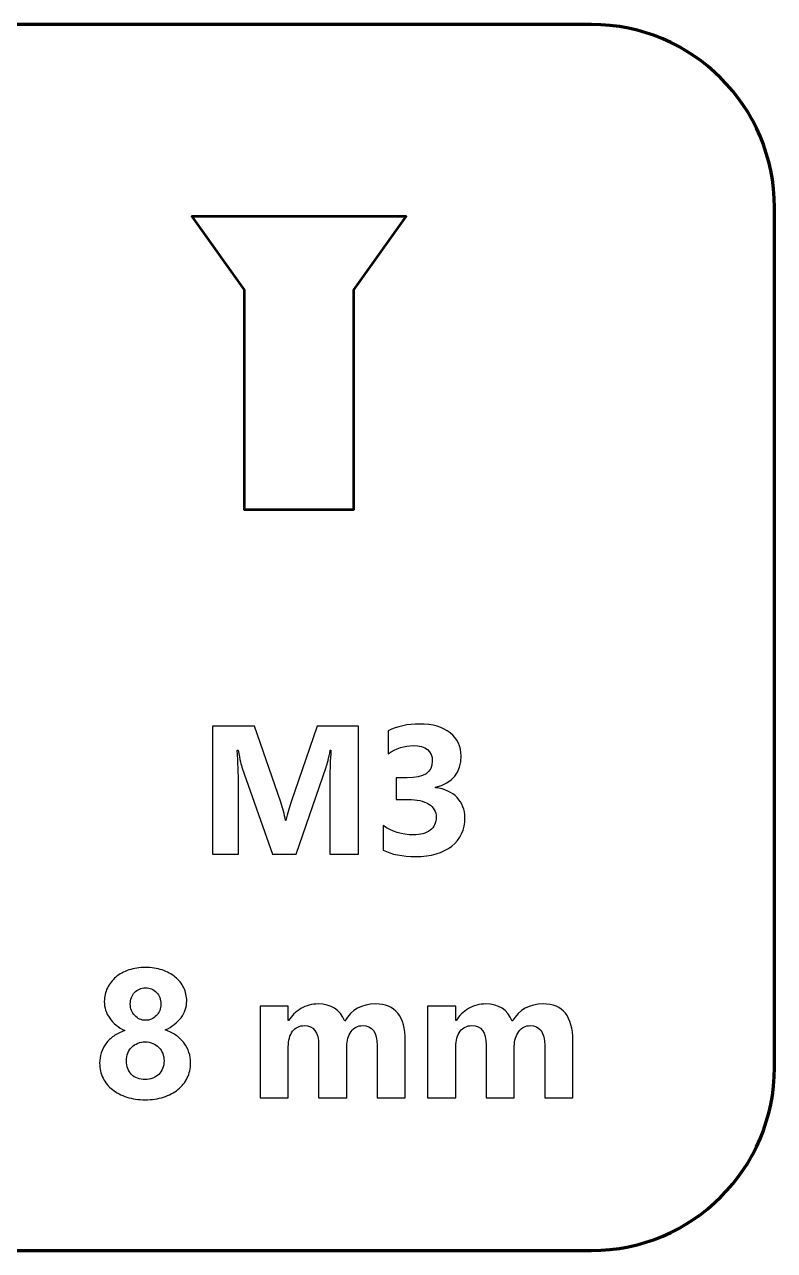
# Model space of a CAD drawing. Header units: centimetres. Extents: x -8 to 8, y -13.2 to 10.
# Drawn here: x -3.75 to -1.7, y 0.2 to 3.55 of the extents above; entities that cross this region are included whole.
import ezdxf

# ---------------------------------------------------------------- set-up
doc = ezdxf.new("R2010")
doc.units = ezdxf.units.CM
doc.header["$MEASUREMENT"] = 0
doc.layers.add('Layer 1', color=7, linetype='Continuous')

msp = doc.modelspace()

# ---------------------------------------------------------------- linework, layer by layer
at = {"layer": 'Layer 1', "lineweight": 100}
msp.add_open_spline([(-5.8, 0.7), (-5.8, 0.7), (-5.8, 3.05), (-5.8, 3.05), (-5.8, 3.05), (-5.8, 3.32614), (-5.57614, 3.55), (-5.3, 3.55), (-5.3, 3.55), (-5.3, 3.55), (-2.2, 3.55), (-2.2, 3.55), (-2.2, 3.55), (-1.92386, 3.55), (-1.7, 3.32614), (-1.7, 3.05), (-1.7, 3.05), (-1.7, 3.05), (-1.7, 0.7), (-1.7, 0.7), (-1.7, 0.7), (-1.7, 0.42386), (-1.92386, 0.2), (-2.2, 0.2), (-2.2, 0.2), (-2.2, 0.2), (-5.3, 0.2), (-5.3, 0.2), (-5.3, 0.2), (-5.57614, 0.2), (-5.8, 0.42386), (-5.8, 0.7)], degree=3, knots=[0, 0, 0, 0, 0.1111111, 0.1111111, 0.1111111, 0.1111111, 0.2222222, 0.2222222, 0.2222222, 0.2222222, 0.3333333, 0.3333333, 0.3333333, 0.3333333, 0.4444444, 0.4444444, 0.4444444, 0.4444444, 0.5555556, 0.5555556, 0.5555556, 0.5555556, 0.6666667, 0.6666667, 0.6666667, 0.6666667, 0.7777778, 0.7777778, 0.7777778, 0.7777778, 1, 1, 1, 1], dxfattribs=at)
at = {"layer": 'Layer 1', "lineweight": 53}
msp.add_open_spline([(-3.15, 3.025), (-3.15, 3.025), (-2.85, 3.025), (-2.85, 3.025), (-2.85, 3.025), (-2.85, 3.025), (-2.707, 3.025), (-2.707, 3.025), (-2.707, 3.025), (-2.707, 3.025), (-2.85, 2.825), (-2.85, 2.825), (-2.85, 2.825), (-2.85, 2.825), (-2.85, 2.225), (-2.85, 2.225), (-2.85, 2.225), (-2.85, 2.225), (-3.15, 2.225), (-3.15, 2.225), (-3.15, 2.225), (-3.15, 2.225), (-3.15, 2.825), (-3.15, 2.825), (-3.15, 2.825), (-3.15, 2.825), (-3.293, 3.025), (-3.293, 3.025), (-3.293, 3.025), (-3.293, 3.025), (-3.15, 3.025), (-3.15, 3.025)], degree=3, knots=[0, 0, 0, 0, 0.1111111, 0.1111111, 0.1111111, 0.1111111, 0.2222222, 0.2222222, 0.2222222, 0.2222222, 0.3333333, 0.3333333, 0.3333333, 0.3333333, 0.4444444, 0.4444444, 0.4444444, 0.4444444, 0.5555556, 0.5555556, 0.5555556, 0.5555556, 0.6666667, 0.6666667, 0.6666667, 0.6666667, 0.7777778, 0.7777778, 0.7777778, 0.7777778, 1, 1, 1, 1], dxfattribs=at)
at = {"layer": 'Layer 1'}
for points, knots in [([(-2.83741, 1.28258), (-2.83741, 1.28258), (-2.91533, 1.28258), (-2.91533, 1.28258), (-2.91533, 1.28258), (-2.91533, 1.28258), (-2.91533, 1.49208), (-2.91533, 1.49208), (-2.91533, 1.49208), (-2.91533, 1.51466), (-2.91433, 1.53966), (-2.91241, 1.567), (-2.91241, 1.567), (-2.91241, 1.567), (-2.91433, 1.567), (-2.91433, 1.567), (-2.91433, 1.567), (-2.91841, 1.5455), (-2.92208, 1.53008), (-2.92533, 1.52058), (-2.92533, 1.52058), (-2.92533, 1.52058), (-3.00733, 1.28258), (-3.00733, 1.28258), (-3.00733, 1.28258), (-3.00733, 1.28258), (-3.07183, 1.28258), (-3.07183, 1.28258), (-3.07183, 1.28258), (-3.07183, 1.28258), (-3.15533, 1.51816), (-3.15533, 1.51816), (-3.15533, 1.51816), (-3.15758, 1.5245), (-3.16124, 1.54083), (-3.16633, 1.567), (-3.16633, 1.567), (-3.16633, 1.567), (-3.16849, 1.567), (-3.16849, 1.567), (-3.16849, 1.567), (-3.16641, 1.5325), (-3.16533, 1.50225), (-3.16533, 1.47616), (-3.16533, 1.47616), (-3.16533, 1.47616), (-3.16533, 1.28258), (-3.16533, 1.28258), (-3.16533, 1.28258), (-3.16533, 1.28258), (-3.23641, 1.28258), (-3.23641, 1.28258), (-3.23641, 1.28258), (-3.23641, 1.28258), (-3.23641, 1.63266), (-3.23641, 1.63266), (-3.23641, 1.63266), (-3.23641, 1.63266), (-3.12091, 1.63266), (-3.12091, 1.63266), (-3.12091, 1.63266), (-3.12091, 1.63266), (-3.04933, 1.42516), (-3.04933, 1.42516), (-3.04933, 1.42516), (-3.04366, 1.40858), (-3.03949, 1.39191), (-3.03691, 1.37508), (-3.03691, 1.37508), (-3.03691, 1.37508), (-3.03541, 1.37508), (-3.03541, 1.37508), (-3.03541, 1.37508), (-3.03108, 1.3945), (-3.02641, 1.41133), (-3.02149, 1.42566), (-3.02149, 1.42566), (-3.02149, 1.42566), (-2.94999, 1.63266), (-2.94999, 1.63266), (-2.94999, 1.63266), (-2.94999, 1.63266), (-2.83741, 1.63266), (-2.83741, 1.63266), (-2.83741, 1.63266), (-2.83741, 1.63266), (-2.83741, 1.28258), (-2.83741, 1.28258)], [0, 0, 0, 0, 0.0434783, 0.0434783, 0.0434783, 0.0434783, 0.0869565, 0.0869565, 0.0869565, 0.0869565, 0.1304348, 0.1304348, 0.1304348, 0.1304348, 0.173913, 0.173913, 0.173913, 0.173913, 0.2173913, 0.2173913, 0.2173913, 0.2173913, 0.2608696, 0.2608696, 0.2608696, 0.2608696, 0.3043478, 0.3043478, 0.3043478, 0.3043478, 0.3478261, 0.3478261, 0.3478261, 0.3478261, 0.3913043, 0.3913043, 0.3913043, 0.3913043, 0.4347826, 0.4347826, 0.4347826, 0.4347826, 0.4782609, 0.4782609, 0.4782609, 0.4782609, 0.5217391, 0.5217391, 0.5217391, 0.5217391, 0.5652174, 0.5652174, 0.5652174, 0.5652174, 0.6086957, 0.6086957, 0.6086957, 0.6086957, 0.6521739, 0.6521739, 0.6521739, 0.6521739, 0.6956522, 0.6956522, 0.6956522, 0.6956522, 0.7391304, 0.7391304, 0.7391304, 0.7391304, 0.7826087, 0.7826087, 0.7826087, 0.7826087, 0.826087, 0.826087, 0.826087, 0.826087, 0.8695652, 0.8695652, 0.8695652, 0.8695652, 0.9130435, 0.9130435, 0.9130435, 0.9130435, 1, 1, 1, 1]), ([(-2.76933, 1.29408), (-2.76933, 1.29408), (-2.76933, 1.36116), (-2.76933, 1.36116), (-2.76933, 1.36116), (-2.74591, 1.34408), (-2.71858, 1.33558), (-2.68733, 1.33558), (-2.68733, 1.33558), (-2.66758, 1.33558), (-2.65224, 1.33983), (-2.64133, 1.34825), (-2.64133, 1.34825), (-2.63033, 1.35675), (-2.62483, 1.3685), (-2.62483, 1.38366), (-2.62483, 1.38366), (-2.62483, 1.39925), (-2.63158, 1.41133), (-2.64516, 1.41983), (-2.64516, 1.41983), (-2.65883, 1.42825), (-2.67749, 1.4325), (-2.70124, 1.4325), (-2.70124, 1.4325), (-2.70124, 1.4325), (-2.73366, 1.4325), (-2.73366, 1.4325), (-2.73366, 1.4325), (-2.73366, 1.4325), (-2.73366, 1.49158), (-2.73366, 1.49158), (-2.73366, 1.49158), (-2.73366, 1.49158), (-2.70366, 1.49158), (-2.70366, 1.49158), (-2.70366, 1.49158), (-2.65808, 1.49158), (-2.63533, 1.50666), (-2.63533, 1.537), (-2.63533, 1.537), (-2.63533, 1.5655), (-2.65283, 1.57966), (-2.68783, 1.57966), (-2.68783, 1.57966), (-2.71124, 1.57966), (-2.73399, 1.57216), (-2.75616, 1.557), (-2.75616, 1.557), (-2.75616, 1.557), (-2.75616, 1.62), (-2.75616, 1.62), (-2.75616, 1.62), (-2.73158, 1.63233), (-2.70291, 1.63858), (-2.67024, 1.63858), (-2.67024, 1.63858), (-2.63441, 1.63858), (-2.60658, 1.6305), (-2.58658, 1.61433), (-2.58658, 1.61433), (-2.56666, 1.59825), (-2.55666, 1.57733), (-2.55666, 1.55166), (-2.55666, 1.55166), (-2.55666, 1.50591), (-2.57991, 1.47725), (-2.62624, 1.46566), (-2.62624, 1.46566), (-2.62624, 1.46566), (-2.62624, 1.4645), (-2.62624, 1.4645), (-2.62624, 1.4645), (-2.60158, 1.46141), (-2.58199, 1.45241), (-2.56766, 1.4375), (-2.56766, 1.4375), (-2.55333, 1.42258), (-2.54616, 1.40433), (-2.54616, 1.38266), (-2.54616, 1.38266), (-2.54616, 1.35), (-2.55816, 1.32408), (-2.58208, 1.30508), (-2.58208, 1.30508), (-2.60599, 1.286), (-2.63908, 1.2765), (-2.68124, 1.2765), (-2.68124, 1.2765), (-2.71733, 1.2765), (-2.74674, 1.28233), (-2.76933, 1.29408)], [0, 0, 0, 0, 0.0416667, 0.0416667, 0.0416667, 0.0416667, 0.0833333, 0.0833333, 0.0833333, 0.0833333, 0.125, 0.125, 0.125, 0.125, 0.1666667, 0.1666667, 0.1666667, 0.1666667, 0.2083333, 0.2083333, 0.2083333, 0.2083333, 0.25, 0.25, 0.25, 0.25, 0.2916667, 0.2916667, 0.2916667, 0.2916667, 0.3333333, 0.3333333, 0.3333333, 0.3333333, 0.375, 0.375, 0.375, 0.375, 0.4166667, 0.4166667, 0.4166667, 0.4166667, 0.4583333, 0.4583333, 0.4583333, 0.4583333, 0.5, 0.5, 0.5, 0.5, 0.5416667, 0.5416667, 0.5416667, 0.5416667, 0.5833333, 0.5833333, 0.5833333, 0.5833333, 0.625, 0.625, 0.625, 0.625, 0.6666667, 0.6666667, 0.6666667, 0.6666667, 0.7083333, 0.7083333, 0.7083333, 0.7083333, 0.75, 0.75, 0.75, 0.75, 0.7916667, 0.7916667, 0.7916667, 0.7916667, 0.8333333, 0.8333333, 0.8333333, 0.8333333, 0.875, 0.875, 0.875, 0.875, 0.9166667, 0.9166667, 0.9166667, 0.9166667, 1, 1, 1, 1]), ([(-3.54462, 0.71175), (-3.54462, 0.7215), (-3.5432, 0.73092), (-3.54029, 0.73992), (-3.54029, 0.73992), (-3.53745, 0.749), (-3.5332, 0.75733), (-3.52754, 0.76508), (-3.52754, 0.76508), (-3.52179, 0.77283), (-3.5147, 0.77975), (-3.50612, 0.78583), (-3.50612, 0.78583), (-3.49762, 0.79192), (-3.48754, 0.79692), (-3.47595, 0.80083), (-3.47595, 0.80083), (-3.4937, 0.80967), (-3.50745, 0.82092), (-3.5172, 0.83467), (-3.5172, 0.83467), (-3.52704, 0.84842), (-3.53187, 0.86367), (-3.53187, 0.88042), (-3.53187, 0.88042), (-3.53187, 0.89375), (-3.52912, 0.90617), (-3.52345, 0.91758), (-3.52345, 0.91758), (-3.51787, 0.92892), (-3.51012, 0.93875), (-3.50012, 0.94708), (-3.50012, 0.94708), (-3.4902, 0.95542), (-3.47837, 0.96183), (-3.46462, 0.9665), (-3.46462, 0.9665), (-3.45087, 0.97117), (-3.43587, 0.9735), (-3.41962, 0.9735), (-3.41962, 0.9735), (-3.40295, 0.9735), (-3.38779, 0.97117), (-3.37395, 0.9665), (-3.37395, 0.9665), (-3.36012, 0.96183), (-3.3482, 0.95542), (-3.3382, 0.94725), (-3.3382, 0.94725), (-3.32812, 0.939), (-3.32037, 0.92925), (-3.31487, 0.918), (-3.31487, 0.918), (-3.30929, 0.90683), (-3.30654, 0.89458), (-3.30654, 0.88142), (-3.30654, 0.88142), (-3.30654, 0.86483), (-3.31179, 0.84975), (-3.3222, 0.83617), (-3.3222, 0.83617), (-3.33262, 0.8225), (-3.34695, 0.81133), (-3.36537, 0.80258), (-3.36537, 0.80258), (-3.35395, 0.79867), (-3.34395, 0.79367), (-3.33537, 0.78758), (-3.33537, 0.78758), (-3.3267, 0.78142), (-3.31945, 0.7745), (-3.31362, 0.76667), (-3.31362, 0.76667), (-3.30779, 0.75883), (-3.30337, 0.75033), (-3.30045, 0.74117), (-3.30045, 0.74117), (-3.29754, 0.732), (-3.29604, 0.72242), (-3.29604, 0.7125), (-3.29604, 0.7125), (-3.29604, 0.6975), (-3.29904, 0.68383), (-3.30512, 0.67158), (-3.30512, 0.67158), (-3.31112, 0.65933), (-3.31962, 0.64875), (-3.33062, 0.63983), (-3.33062, 0.63983), (-3.34162, 0.631), (-3.3547, 0.62408), (-3.36987, 0.61917), (-3.36987, 0.61917), (-3.38512, 0.61433), (-3.40195, 0.61192), (-3.42029, 0.61192), (-3.42029, 0.61192), (-3.43837, 0.61192), (-3.45504, 0.61425), (-3.4702, 0.61908), (-3.4702, 0.61908), (-3.48545, 0.62392), (-3.49854, 0.63067), (-3.50954, 0.6395), (-3.50954, 0.6395), (-3.52054, 0.64825), (-3.52912, 0.65883), (-3.53529, 0.67108), (-3.53529, 0.67108), (-3.54154, 0.68342), (-3.54462, 0.69692), (-3.54462, 0.71175)], [0, 0, 0, 0, 0.0344828, 0.0344828, 0.0344828, 0.0344828, 0.0689655, 0.0689655, 0.0689655, 0.0689655, 0.1034483, 0.1034483, 0.1034483, 0.1034483, 0.137931, 0.137931, 0.137931, 0.137931, 0.1724138, 0.1724138, 0.1724138, 0.1724138, 0.2068966, 0.2068966, 0.2068966, 0.2068966, 0.2413793, 0.2413793, 0.2413793, 0.2413793, 0.2758621, 0.2758621, 0.2758621, 0.2758621, 0.3103448, 0.3103448, 0.3103448, 0.3103448, 0.3448276, 0.3448276, 0.3448276, 0.3448276, 0.3793103, 0.3793103, 0.3793103, 0.3793103, 0.4137931, 0.4137931, 0.4137931, 0.4137931, 0.4482759, 0.4482759, 0.4482759, 0.4482759, 0.4827586, 0.4827586, 0.4827586, 0.4827586, 0.5172414, 0.5172414, 0.5172414, 0.5172414, 0.5517241, 0.5517241, 0.5517241, 0.5517241, 0.5862069, 0.5862069, 0.5862069, 0.5862069, 0.6206897, 0.6206897, 0.6206897, 0.6206897, 0.6551724, 0.6551724, 0.6551724, 0.6551724, 0.6896552, 0.6896552, 0.6896552, 0.6896552, 0.7241379, 0.7241379, 0.7241379, 0.7241379, 0.7586207, 0.7586207, 0.7586207, 0.7586207, 0.7931034, 0.7931034, 0.7931034, 0.7931034, 0.8275862, 0.8275862, 0.8275862, 0.8275862, 0.862069, 0.862069, 0.862069, 0.862069, 0.8965517, 0.8965517, 0.8965517, 0.8965517, 0.9310345, 0.9310345, 0.9310345, 0.9310345, 1, 1, 1, 1]), ([(-3.46087, 0.87333), (-3.46087, 0.86717), (-3.45979, 0.86133), (-3.45754, 0.85592), (-3.45754, 0.85592), (-3.45537, 0.85042), (-3.45237, 0.84575), (-3.44862, 0.84175), (-3.44862, 0.84175), (-3.44487, 0.83775), (-3.44045, 0.83467), (-3.43537, 0.83233), (-3.43537, 0.83233), (-3.4302, 0.83008), (-3.42479, 0.82892), (-3.41912, 0.82892), (-3.41912, 0.82892), (-3.4132, 0.82892), (-3.40779, 0.83008), (-3.4027, 0.83233), (-3.4027, 0.83233), (-3.3977, 0.83467), (-3.39329, 0.83783), (-3.38945, 0.84183), (-3.38945, 0.84183), (-3.38562, 0.84592), (-3.38262, 0.85067), (-3.38037, 0.856), (-3.38037, 0.856), (-3.3782, 0.86142), (-3.37712, 0.86717), (-3.37712, 0.87333), (-3.37712, 0.87333), (-3.37712, 0.87975), (-3.3782, 0.88558), (-3.38029, 0.89108), (-3.38029, 0.89108), (-3.38237, 0.8965), (-3.38537, 0.90125), (-3.3892, 0.90525), (-3.3892, 0.90525), (-3.39304, 0.90925), (-3.39745, 0.91233), (-3.40262, 0.91458), (-3.40262, 0.91458), (-3.4077, 0.91692), (-3.4132, 0.918), (-3.41912, 0.918), (-3.41912, 0.918), (-3.42529, 0.918), (-3.43095, 0.91683), (-3.43604, 0.9145), (-3.43604, 0.9145), (-3.4412, 0.91217), (-3.44562, 0.909), (-3.44929, 0.905), (-3.44929, 0.905), (-3.45295, 0.901), (-3.45579, 0.89625), (-3.45779, 0.89083), (-3.45779, 0.89083), (-3.45987, 0.88533), (-3.46087, 0.87958), (-3.46087, 0.87333)], [0, 0, 0, 0, 0.0588235, 0.0588235, 0.0588235, 0.0588235, 0.1176471, 0.1176471, 0.1176471, 0.1176471, 0.1764706, 0.1764706, 0.1764706, 0.1764706, 0.2352941, 0.2352941, 0.2352941, 0.2352941, 0.2941176, 0.2941176, 0.2941176, 0.2941176, 0.3529412, 0.3529412, 0.3529412, 0.3529412, 0.4117647, 0.4117647, 0.4117647, 0.4117647, 0.4705882, 0.4705882, 0.4705882, 0.4705882, 0.5294118, 0.5294118, 0.5294118, 0.5294118, 0.5882353, 0.5882353, 0.5882353, 0.5882353, 0.6470588, 0.6470588, 0.6470588, 0.6470588, 0.7058824, 0.7058824, 0.7058824, 0.7058824, 0.7647059, 0.7647059, 0.7647059, 0.7647059, 0.8235294, 0.8235294, 0.8235294, 0.8235294, 0.8823529, 0.8823529, 0.8823529, 0.8823529, 1, 1, 1, 1]), ([(-2.7092, 0.6175), (-2.7092, 0.6175), (-2.78612, 0.6175), (-2.78612, 0.6175), (-2.78612, 0.6175), (-2.78612, 0.6175), (-2.78612, 0.76008), (-2.78612, 0.76008), (-2.78612, 0.76008), (-2.78612, 0.79642), (-2.79945, 0.8145), (-2.82612, 0.8145), (-2.82612, 0.8145), (-2.83879, 0.8145), (-2.84912, 0.80908), (-2.85712, 0.79817), (-2.85712, 0.79817), (-2.86512, 0.78725), (-2.86912, 0.77367), (-2.86912, 0.75742), (-2.86912, 0.75742), (-2.86912, 0.75742), (-2.86912, 0.6175), (-2.86912, 0.6175), (-2.86912, 0.6175), (-2.86912, 0.6175), (-2.9462, 0.6175), (-2.9462, 0.6175), (-2.9462, 0.6175), (-2.9462, 0.6175), (-2.9462, 0.76158), (-2.9462, 0.76158), (-2.9462, 0.76158), (-2.9462, 0.79683), (-2.95937, 0.8145), (-2.98554, 0.8145), (-2.98554, 0.8145), (-2.9987, 0.8145), (-3.00929, 0.80933), (-3.01712, 0.79892), (-3.01712, 0.79892), (-3.02504, 0.7885), (-3.02904, 0.77433), (-3.02904, 0.75642), (-3.02904, 0.75642), (-3.02904, 0.75642), (-3.02904, 0.6175), (-3.02904, 0.6175), (-3.02904, 0.6175), (-3.02904, 0.6175), (-3.10612, 0.6175), (-3.10612, 0.6175), (-3.10612, 0.6175), (-3.10612, 0.6175), (-3.10612, 0.8675), (-3.10612, 0.8675), (-3.10612, 0.8675), (-3.10612, 0.8675), (-3.02904, 0.8675), (-3.02904, 0.8675), (-3.02904, 0.8675), (-3.02904, 0.8675), (-3.02904, 0.82842), (-3.02904, 0.82842), (-3.02904, 0.82842), (-3.02904, 0.82842), (-3.02804, 0.82842), (-3.02804, 0.82842), (-3.02804, 0.82842), (-3.02004, 0.84175), (-3.00887, 0.85267), (-2.99445, 0.861), (-2.99445, 0.861), (-2.98004, 0.86942), (-2.96429, 0.87358), (-2.9472, 0.87358), (-2.9472, 0.87358), (-2.91187, 0.87358), (-2.8877, 0.85808), (-2.8747, 0.827), (-2.8747, 0.827), (-2.85562, 0.85808), (-2.8277, 0.87358), (-2.7907, 0.87358), (-2.7907, 0.87358), (-2.73637, 0.87358), (-2.7092, 0.84008), (-2.7092, 0.773), (-2.7092, 0.773), (-2.7092, 0.773), (-2.7092, 0.6175), (-2.7092, 0.6175)], [0, 0, 0, 0, 0.0416667, 0.0416667, 0.0416667, 0.0416667, 0.0833333, 0.0833333, 0.0833333, 0.0833333, 0.125, 0.125, 0.125, 0.125, 0.1666667, 0.1666667, 0.1666667, 0.1666667, 0.2083333, 0.2083333, 0.2083333, 0.2083333, 0.25, 0.25, 0.25, 0.25, 0.2916667, 0.2916667, 0.2916667, 0.2916667, 0.3333333, 0.3333333, 0.3333333, 0.3333333, 0.375, 0.375, 0.375, 0.375, 0.4166667, 0.4166667, 0.4166667, 0.4166667, 0.4583333, 0.4583333, 0.4583333, 0.4583333, 0.5, 0.5, 0.5, 0.5, 0.5416667, 0.5416667, 0.5416667, 0.5416667, 0.5833333, 0.5833333, 0.5833333, 0.5833333, 0.625, 0.625, 0.625, 0.625, 0.6666667, 0.6666667, 0.6666667, 0.6666667, 0.7083333, 0.7083333, 0.7083333, 0.7083333, 0.75, 0.75, 0.75, 0.75, 0.7916667, 0.7916667, 0.7916667, 0.7916667, 0.8333333, 0.8333333, 0.8333333, 0.8333333, 0.875, 0.875, 0.875, 0.875, 0.9166667, 0.9166667, 0.9166667, 0.9166667, 1, 1, 1, 1]), ([(-2.2512, 0.6175), (-2.2512, 0.6175), (-2.32812, 0.6175), (-2.32812, 0.6175), (-2.32812, 0.6175), (-2.32812, 0.6175), (-2.32812, 0.76008), (-2.32812, 0.76008), (-2.32812, 0.76008), (-2.32812, 0.79642), (-2.34145, 0.8145), (-2.36812, 0.8145), (-2.36812, 0.8145), (-2.38079, 0.8145), (-2.39112, 0.80908), (-2.39912, 0.79817), (-2.39912, 0.79817), (-2.40712, 0.78725), (-2.41112, 0.77367), (-2.41112, 0.75742), (-2.41112, 0.75742), (-2.41112, 0.75742), (-2.41112, 0.6175), (-2.41112, 0.6175), (-2.41112, 0.6175), (-2.41112, 0.6175), (-2.4882, 0.6175), (-2.4882, 0.6175), (-2.4882, 0.6175), (-2.4882, 0.6175), (-2.4882, 0.76158), (-2.4882, 0.76158), (-2.4882, 0.76158), (-2.4882, 0.79683), (-2.50137, 0.8145), (-2.52754, 0.8145), (-2.52754, 0.8145), (-2.5407, 0.8145), (-2.55129, 0.80933), (-2.55912, 0.79892), (-2.55912, 0.79892), (-2.56704, 0.7885), (-2.57104, 0.77433), (-2.57104, 0.75642), (-2.57104, 0.75642), (-2.57104, 0.75642), (-2.57104, 0.6175), (-2.57104, 0.6175), (-2.57104, 0.6175), (-2.57104, 0.6175), (-2.64812, 0.6175), (-2.64812, 0.6175), (-2.64812, 0.6175), (-2.64812, 0.6175), (-2.64812, 0.8675), (-2.64812, 0.8675), (-2.64812, 0.8675), (-2.64812, 0.8675), (-2.57104, 0.8675), (-2.57104, 0.8675), (-2.57104, 0.8675), (-2.57104, 0.8675), (-2.57104, 0.82842), (-2.57104, 0.82842), (-2.57104, 0.82842), (-2.57104, 0.82842), (-2.57004, 0.82842), (-2.57004, 0.82842), (-2.57004, 0.82842), (-2.56204, 0.84175), (-2.55087, 0.85267), (-2.53645, 0.861), (-2.53645, 0.861), (-2.52204, 0.86942), (-2.50629, 0.87358), (-2.4892, 0.87358), (-2.4892, 0.87358), (-2.45387, 0.87358), (-2.4297, 0.85808), (-2.4167, 0.827), (-2.4167, 0.827), (-2.39762, 0.85808), (-2.3697, 0.87358), (-2.3327, 0.87358), (-2.3327, 0.87358), (-2.27837, 0.87358), (-2.2512, 0.84008), (-2.2512, 0.773), (-2.2512, 0.773), (-2.2512, 0.773), (-2.2512, 0.6175), (-2.2512, 0.6175)], [0, 0, 0, 0, 0.0416667, 0.0416667, 0.0416667, 0.0416667, 0.0833333, 0.0833333, 0.0833333, 0.0833333, 0.125, 0.125, 0.125, 0.125, 0.1666667, 0.1666667, 0.1666667, 0.1666667, 0.2083333, 0.2083333, 0.2083333, 0.2083333, 0.25, 0.25, 0.25, 0.25, 0.2916667, 0.2916667, 0.2916667, 0.2916667, 0.3333333, 0.3333333, 0.3333333, 0.3333333, 0.375, 0.375, 0.375, 0.375, 0.4166667, 0.4166667, 0.4166667, 0.4166667, 0.4583333, 0.4583333, 0.4583333, 0.4583333, 0.5, 0.5, 0.5, 0.5, 0.5416667, 0.5416667, 0.5416667, 0.5416667, 0.5833333, 0.5833333, 0.5833333, 0.5833333, 0.625, 0.625, 0.625, 0.625, 0.6666667, 0.6666667, 0.6666667, 0.6666667, 0.7083333, 0.7083333, 0.7083333, 0.7083333, 0.75, 0.75, 0.75, 0.75, 0.7916667, 0.7916667, 0.7916667, 0.7916667, 0.8333333, 0.8333333, 0.8333333, 0.8333333, 0.875, 0.875, 0.875, 0.875, 0.9166667, 0.9166667, 0.9166667, 0.9166667, 1, 1, 1, 1]), ([(-3.47162, 0.71833), (-3.47162, 0.71033), (-3.47037, 0.70317), (-3.46795, 0.69683), (-3.46795, 0.69683), (-3.46545, 0.6905), (-3.46195, 0.68517), (-3.45745, 0.68075), (-3.45745, 0.68075), (-3.45287, 0.67633), (-3.44745, 0.673), (-3.4412, 0.67058), (-3.4412, 0.67058), (-3.43495, 0.66825), (-3.42787, 0.66708), (-3.42004, 0.66708), (-3.42004, 0.66708), (-3.41262, 0.66708), (-3.4057, 0.66825), (-3.39945, 0.67075), (-3.39945, 0.67075), (-3.3932, 0.67317), (-3.38779, 0.67658), (-3.3832, 0.681), (-3.3832, 0.681), (-3.37862, 0.68533), (-3.37504, 0.69075), (-3.37245, 0.69708), (-3.37245, 0.69708), (-3.36987, 0.70342), (-3.36854, 0.7105), (-3.36854, 0.71833), (-3.36854, 0.71833), (-3.36854, 0.72533), (-3.36979, 0.732), (-3.3722, 0.73833), (-3.3722, 0.73833), (-3.3747, 0.74467), (-3.3782, 0.75017), (-3.3827, 0.75483), (-3.3827, 0.75483), (-3.38729, 0.7595), (-3.3927, 0.76317), (-3.39895, 0.76592), (-3.39895, 0.76592), (-3.4052, 0.76867), (-3.41229, 0.77008), (-3.42004, 0.77008), (-3.42004, 0.77008), (-3.42737, 0.77008), (-3.4342, 0.76883), (-3.44062, 0.76633), (-3.44062, 0.76633), (-3.44695, 0.76375), (-3.45237, 0.76017), (-3.45695, 0.75558), (-3.45695, 0.75558), (-3.46154, 0.75092), (-3.46504, 0.74542), (-3.4677, 0.73908), (-3.4677, 0.73908), (-3.47029, 0.73275), (-3.47162, 0.72583), (-3.47162, 0.71833)], [0, 0, 0, 0, 0.0588235, 0.0588235, 0.0588235, 0.0588235, 0.1176471, 0.1176471, 0.1176471, 0.1176471, 0.1764706, 0.1764706, 0.1764706, 0.1764706, 0.2352941, 0.2352941, 0.2352941, 0.2352941, 0.2941176, 0.2941176, 0.2941176, 0.2941176, 0.3529412, 0.3529412, 0.3529412, 0.3529412, 0.4117647, 0.4117647, 0.4117647, 0.4117647, 0.4705882, 0.4705882, 0.4705882, 0.4705882, 0.5294118, 0.5294118, 0.5294118, 0.5294118, 0.5882353, 0.5882353, 0.5882353, 0.5882353, 0.6470588, 0.6470588, 0.6470588, 0.6470588, 0.7058824, 0.7058824, 0.7058824, 0.7058824, 0.7647059, 0.7647059, 0.7647059, 0.7647059, 0.8235294, 0.8235294, 0.8235294, 0.8235294, 0.8823529, 0.8823529, 0.8823529, 0.8823529, 1, 1, 1, 1])]:
    msp.add_open_spline(points, degree=3, knots=knots, dxfattribs=at)

doc.saveas('drawing.dxf')
